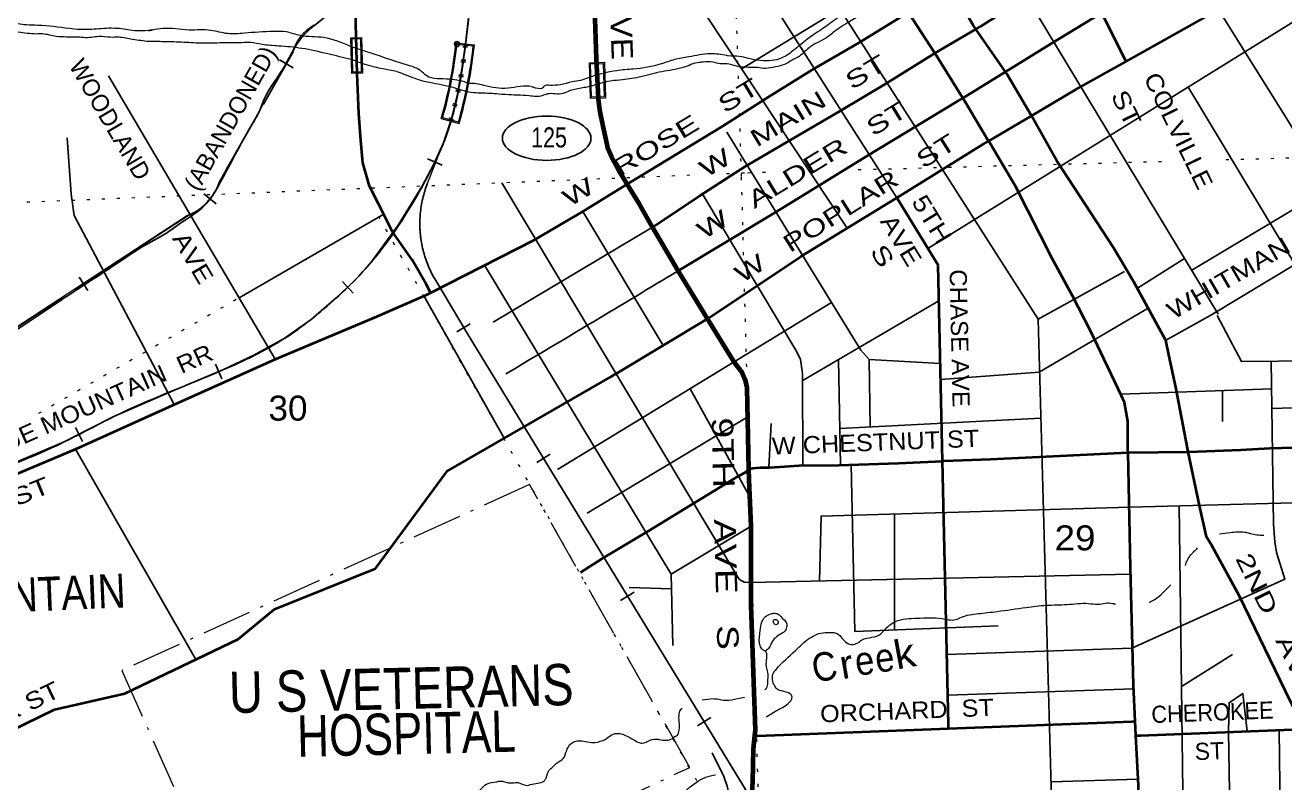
# Model space of a CAD drawing. Header units: feet. Extents: x 505285 to 763886, y -543582 to -353855.
# Drawn here: x 670388 to 679200, y -520127 to -514824 of the extents above; entities that cross this region are included whole.
import ezdxf
from ezdxf.enums import TextEntityAlignment as Align

# ---------------------------------------------------------------- set-up
doc = ezdxf.new("R2010")
doc.units = ezdxf.units.FT
doc.header["$LTSCALE"] = 70
doc.header["$PDMODE"] = 32
doc.header["$PDSIZE"] = 35
for name, pattern in [('DOT_DASHED', [7.7, 5, -1.2, 0.3, -1.2]), ('DOTTED', [1.5, 0.3, -1.2]), ('LONG_DASHED', [7.5, 6, -1.5])]:
    doc.linetypes.add(name, pattern=pattern)
for name, color, linetype, lineweight in [('17', 7, 'Continuous', 25), ('23', 7, 'Continuous', 70), ('26', 7, 'Continuous', 40), ('27', 7, 'Continuous', 13), ('29', 7, 'Continuous', 25), ('30', 7, 'Continuous', 13), ('34', 7, 'Continuous', 25), ('39', 7, 'Continuous', 13), ('44', 7, 'DOT_DASHED', 13), ('59', 7, 'Continuous', 13), ('61', 7, 'Continuous', 13), ('63', 7, 'Continuous', 25), ('7', 7, 'DOTTED', 13)]:
    doc.layers.add(name, color=color, linetype=linetype, lineweight=lineweight)
doc.layers.add('41', color=7, linetype='Continuous')

msp = doc.modelspace()

# ---------------------------------------------------------------- linework, layer by layer
at = {"layer": '17'}
msp.add_ellipse((674036.43, -515615.53), major_axis=(-309.95, 0.41), ratio=0.500099, dxfattribs=at)
at = {"layer": '23'}
for points in [[(674600.16, -515937.49), (674548.42, -515852.14), (674521.3, -515800.53), (674490.08, -515744.98), (674466.97, -515693.29), (674416.97, -515466.05), (674407.76, -515416.05), (674398.42, -515341.13), (674398, -515335.05), (674385.32, -515059.92), (674352.02, -514077.05), (674351, -514047.05)], [(674777.67, -516237.48), (674685.39, -516078.07), (674600.16, -515937.49)], [(675162.26, -516879.53), (674955.68, -516544.34), (674777.67, -516237.48)], [(675451.25, -517931.81), (675439.58, -517362.79), (675430.7, -517320.83), (675399.16, -517249.25), (675360.01, -517197.88), (675341.39, -517170.17), (675162.26, -516879.53)], [(675492.69, -519798.55), (675496.71, -519759.23), (675466.72, -518883.06), (675467.45, -518331.3), (675452.74, -518004.56), (675451.25, -517931.81)], [(675461.76, -520355.24), (675465.22, -520330.24), (675469.54, -520298.99), (675470.42, -520278.56), (675471.57, -520251.77), (675472.69, -520228.56), (675478.01, -520118.75), (675483.34, -519889.91), (675492.69, -519798.55)]]:
    msp.add_lwpolyline(points, dxfattribs=at)
at = {"layer": '26'}
for p, q in [((676752.69, -515021.11), (676565.18, -514734.48)), ((676752.69, -515021.11), (677039.32, -514852.7)), ((677127.57, -515635.03), (677427.78, -515458.34)), ((678103.62, -517813.96), (678525.04, -517809.31)), ((678159.25, -519795.98), (678154.07, -519696.1))]:
    msp.add_line(p, q, dxfattribs=at)
for points in [[(672709.99, -515164.09), (672696.79, -514636.01), (672697.94, -514399.24), (672688.03, -514260.06), (672687, -514240.05)], [(677039.32, -514852.7), (677072.1, -514833.44), (677249.77, -514721.44), (677354.44, -514647.04), (677424.19, -514587.65), (677452.01, -514553.12), (677470.19, -514526.76), (677519.35, -514441.74)], [(677039.32, -514852.7), (677019.79, -514824.48), (676865.65, -514557.76)], [(674600.16, -515937.49), (674624.06, -515922.82), (675263.73, -515532.53), (675586.41, -515329.31), (675893.25, -515136.43), (676220.23, -514947.16), (676552.89, -514741.73), (676565.18, -514734.48)], [(677246.07, -515151.38), (677563.87, -514955.82), (677920.69, -514736.96)], [(678089.87, -515079.07), (678077.22, -515053.47), (677920.69, -514736.96)], [(678089.87, -515079.07), (678707.27, -514733.98), (678737.75, -514720.01)], [(676948.88, -515334.26), (677246.07, -515151.38), (677039.32, -514852.7)], [(674777.67, -516237.48), (674803.88, -516220.08), (675103.3, -516021.37), (675425.91, -515814.12), (675738.93, -515629.16), (676087.66, -515425.39), (676410.55, -515232.2), (676725.37, -515037.16), (676752.69, -515021.11)], [(676948.88, -515334.26), (676761.4, -515034.42), (676752.69, -515021.11)], [(677427.78, -515458.34), (677255.34, -515164.77), (677246.07, -515151.38)], [(677427.78, -515458.34), (677738.84, -515275.27), (678089.87, -515079.07)], [(673223.7, -516696.65), (673211.58, -516672.84), (673192.97, -516636.28), (673095.27, -516467.74), (672958.87, -516269.89), (672856.51, -516069.34), (672795.92, -515950.2), (672750.49, -515788.6), (672735.27, -515632.42), (672721.33, -515442.09), (672709.99, -515164.09)], [(674955.68, -516544.34), (675646.9, -516128.63), (676272.66, -515744.65), (676916.34, -515354.28), (676948.88, -515334.26)], [(677127.57, -515635.03), (676958.35, -515349.41), (676948.88, -515334.26)], [(678366.9, -517029.38), (678366.21, -517026.09), (678147.46, -516625.26), (678000.02, -516377.48), (677608.81, -515779.53), (677438.17, -515476.04), (677427.78, -515458.34)], [(676486.52, -516032.42), (677088.98, -515657.74), (677127.57, -515635.03)], [(678103.62, -517813.96), (678103.25, -517795.88), (678101.15, -517595.29), (678078.44, -517465.34), (678057.41, -517417.62), (677841.61, -516964.57), (677714.25, -516718.38), (677572.54, -516456.43), (677317.66, -515956.03), (677128.66, -515636.86), (677127.57, -515635.03)], [(673223.7, -516696.65), (673950.61, -516327.85), (674289.4, -516128.3), (674600.16, -515937.49)], [(675162.26, -516879.53), (675813.73, -516442.23), (676475.21, -516039.46), (676486.52, -516032.42)], [(676805.36, -517874.84), (676774.42, -516503.08), (676501.81, -516057.42), (676486.52, -516032.42)], [(668294.26, -518729.76), (668767.72, -518594.86), (669116.36, -518485.39), (669188.07, -518461.85), (669333.31, -518406.7), (669506.16, -518328.93), (670024.63, -518091.58), (670744.3, -517789.93), (671441.63, -517474.69), (672142.98, -517159.38), (672832.84, -516870.37), (673196.5, -516710.45), (673223.7, -516696.65)], [(674537.41, -517254.34), (675157.06, -516883.02), (675162.26, -516879.53)], [(678525.04, -517809.31), (678520.1, -517785.36), (678437.16, -517357.69), (678388.43, -517131.97), (678366.9, -517029.38)], [(674484.24, -517286.21), (674530.36, -517258.57), (674537.41, -517254.34)], [(674484.24, -517286.21), (674537.41, -517255.57), (674537.41, -517254.34)], [(669228.29, -520278.47), (669254.24, -520265.83), (670592.79, -519613.96), (671084.61, -519500.71), (671878.78, -519121.81), (672133.52, -518912.4), (672838.29, -518625.96), (673339.7, -517945.66), (674484.24, -517286.21)], [(678525.04, -517809.31), (678528.61, -517809.27), (678893.27, -517795.79), (679095.54, -517783.64), (679604.59, -517771.24), (679879.14, -517763.62), (680029.04, -517760.56)], [(675451.25, -517931.81), (675455.18, -517928.26), (675479.15, -517923.76), (675529.22, -517920.73), (675567.29, -517919.95), (675597.36, -517919.34), (675803.64, -517907.1), (676080.28, -517903.45), (676497.04, -517888.91), (676805.36, -517874.84)], [(676805.36, -517874.84), (676815.56, -517874.37), (677138.13, -517861.75), (677484.66, -517844.64), (678101.61, -517813.98), (678103.62, -517813.96)], [(676847.57, -519746.4), (676846.94, -519718.25), (676805.36, -517874.84)], [(678154.07, -519696.1), (678141, -519444.35), (678120.12, -518620.16), (678103.62, -517813.96)], [(679341.77, -519750.46), (679240.13, -519558.33), (678884.18, -518821.24), (678690.43, -518466.06), (678653.08, -518404.63), (678602.47, -518184.95), (678525.04, -517809.31)], [(674273, -518654.68), (674429.37, -518555.17), (674746.31, -518366.11), (675376.04, -517980.04), (675425.65, -517954.95), (675451.25, -517931.81)], [(676847.57, -519746.4), (678131.21, -519696.98), (678154.07, -519696.1)], [(675492.69, -519798.55), (675511.19, -519797.84), (676847.57, -519746.4)], [(678159.25, -519795.98), (678191.14, -519794.76), (679315.57, -519751.47), (679341.77, -519750.46)], [(678185.71, -521124.53), (678177.42, -520145.83), (678159.25, -519795.98)]]:
    msp.add_lwpolyline(points, dxfattribs=at)
at = {"layer": '29'}
for p, q in [((675574.11, -514603.53), (676486.52, -516032.42)), ((677389.14, -514617.49), (678733.55, -516846.05)), ((676703.33, -516386.86), (679343.23, -514750.77)), ((670971.36, -515178.69), (672137.49, -517161.68)), ((678521.11, -515253.61), (680029.04, -517760.56)), ((671884.74, -516731.89), (672896.54, -516147.76)), ((674289.09, -516128.49), (674851.56, -517066.09)), ((673661.7, -516903.98), (674777.67, -516237.48)), ((678170.59, -516664.13), (678498.98, -516457.22)), ((677474.46, -516880.9), (678079.72, -516549.39)), ((673174.3, -516713.78), (673738.49, -517715.89)), ((674111.93, -517934.88), (676028.35, -516765.28)), ((675822.94, -517312.32), (676780.06, -516753.23)), ((676077.09, -517163.86), (676093.13, -517903.28)), ((676291.73, -517165.17), (676299.45, -517636.05)), ((675040.25, -517368.32), (675458.17, -518125.26)), ((678052.24, -517406.77), (679108.47, -517369.81)), ((678764.06, -517381.86), (678763.51, -517597.59)), ((682064.43, -517415.71), (679110.24, -517507.54)), ((674319.99, -518238.72), (675443.86, -517564.52)), ((675605.92, -517611.24), (675591.66, -517919.68)), ((676087.57, -517646.96), (677493.88, -517574.58)), ((670740.43, -517791.55), (671582.62, -519263.11)), ((676469.03, -518244.86), (676470.15, -519056.15)), ((674907.82, -518665.46), (675467.44, -518331.15)), ((674613.87, -518758.96), (674909.95, -518769)), ((678478.62, -519453.11), (678835.25, -519227.75)), ((676842.34, -519514.33), (678141.65, -519470.17)), ((678805.95, -519771.09), (678847.28, -521936.23)), ((679160.82, -519757.43), (679171.21, -520546.3)), ((677565.16, -520120.58), (678175.06, -520100.43))]:
    msp.add_line(p, q, dxfattribs=at)
for points in [[(678568.54, -511860.1), (676736.6, -514313.92), (675404.3, -515127.17)], [(674977.78, -513638.03), (675395.75, -513625.73), (677474.46, -516880.9), (677596.76, -521249.1)], [(674977.78, -513638.03), (675040.8, -514583.79), (676137.76, -516244.93)], [(679674.46, -516241.15), (679226.33, -515499.29), (678737.75, -514720.01)], [(682011.86, -515405.35), (680340.19, -515468.48), (678549, -516540.14)], [(675296.71, -515574.13), (676233.39, -517099.09), (676291.73, -517165.17), (676789.96, -517192.24)], [(670682.47, -515611.88), (670709.39, -516006.84), (670731.94, -516156.88), (671429.33, -517480.22)], [(673722.9, -515927.06), (675380.47, -518698.11), (675390.74, -518707.26), (675418.05, -518721.98), (675459.62, -518725.53), (678121.08, -518667.3)], [(675130.42, -516013.34), (675786.23, -517109.6), (675813.01, -517164.59), (675825.32, -517262.27), (675827.79, -517906.78)], [(678366.9, -517029.38), (678397.57, -517012.3), (678683.49, -516853.07), (679287.62, -516489.61), (679645.81, -516259.56), (679674.46, -516241.15)], [(673602.01, -516504.71), (674907.82, -518665.46), (674918.15, -519166.92)], [(676792.49, -517304.18), (677481.99, -517252.91), (678244.96, -516803.91)], [(679674.46, -517171.07), (678896.9, -517178.61), (678727.86, -516856.23)], [(676835.9, -519228.75), (678129.49, -519184.68), (679199.4, -518702.15), (679141.1, -518514.12), (679130.34, -518440.35), (679120.62, -518316.87), (679105.99, -517176.58)], [(676167.53, -517900.41), (676191.18, -519066.66), (677195.41, -519028.83)], [(675944.55, -518714.92), (675955.88, -518259.6), (678115.38, -518197.55), (680757.97, -518128.07)], [(678462.48, -518188.42), (678494.92, -520730.17), (678182.44, -520738.09)], [(678805.95, -519771.09), (678810.17, -519566.42), (678906.38, -519501.33), (678936.49, -519766.06)], [(675263.64, -520586.44), (675318.29, -520361.43), (675325.61, -520296.17), (675319.3, -520243.63), (675299.36, -520150.13), (675275.19, -520081.79), (675193.46, -519917.67)]]:
    msp.add_lwpolyline(points, dxfattribs=at)
msp.add_spline([(674955.68, -516544.34), (674363.4, -516899.78), (673749.94, -517265.48)], degree=3, dxfattribs=at)
at = {"layer": '34', "lineweight": 13}
for p, q in [((673401.65, -514947.57), (673531.39, -514961.98)), ((673409.28, -514956.47), (673522.59, -514969.05)), ((672261.37, -515010.52), (671745.81, -515920.33)), ((673298.71, -515477.94), (673424.49, -515512.83)), ((673418.97, -515503), (673309.11, -515472.52)), ((673197.4, -515943.15), (673303.6, -515676.8)), ((671523.78, -516157.29), (670257.42, -516984.84))]:
    msp.add_line(p, q, dxfattribs=at)
at = {"layer": '34'}
for p, q in [((673304.38, -515804.83), (673203.26, -515760.01)), ((672683.08, -516699.17), (672607.02, -516618.86)), ((673407.35, -516970.17), (673502.38, -516913.55)), ((671763.27, -517298.83), (671720.14, -517196.98)), ((670790.25, -517739.07), (670740.37, -517640.35)), ((673967.59, -517885.05), (674062.02, -517827.45)), ((674553.9, -518851.2), (674648.33, -518793.6)), ((675091.38, -519727.35), (675185.8, -519669.75))]:
    msp.add_line(p, q, dxfattribs=at)
for points in [[(670298, -517894.66), (670660.62, -517740.48), (670834.64, -517652.55), (671007.87, -517562.83), (671388.74, -517398.16), (671771.15, -517236.2), (671988.25, -517132.83), (672199.63, -517016.82), (672388.73, -516883.82), (672564.61, -516732.59), (672691.3, -516612.59), (672808, -516482.94), (672997.67, -516223.69), (673165.92, -515950.09), (673245.9, -515802.02), (673314.05, -515648.24), (673371.41, -515479.69), (673413.29, -515307.31), (673443.64, -515132.64), (673468.25, -514957.15), (673494.48, -514728.23), (673513, -514498.85), (673511, -514257.05), (673506, -514167.05)], [(673201, -515935.72), (673196.22, -515948.32), (673191.75, -515960.96), (673187.49, -515973.7), (673183.36, -515986.55), (673179.53, -515999.45), (673175.95, -516012.35), (673172.49, -516025.39), (673169.34, -516038.45), (673166.43, -516051.53), (673163.71, -516064.78), (673161.27, -516077.96), (673158.97, -516091.19), (673156.95, -516104.53), (673155.21, -516117.81), (673153.68, -516131.18), (673152.32, -516144.53), (673151.25, -516157.99), (673150.38, -516171.36), (673149.8, -516184.85), (673149.42, -516198.25), (673149.26, -516211.73), (673149.35, -516225.15), (673149.7, -516238.58), (673150.22, -516251.99), (673151.05, -516265.45), (673152.06, -516278.88), (673153.34, -516292.26), (673154.79, -516305.62), (673156.57, -516318.94), (673158.54, -516332.26), (673160.7, -516345.48), (673163.11, -516358.72), (673165.78, -516371.89), (673168.7, -516385.07), (673171.74, -516398.14), (673175.14, -516411.18), (673178.72, -516424.12), (673182.49, -516437.06), (673186.47, -516449.83), (673190.78, -516462.64), (673195.21, -516475.34), (673199.93, -516487.9), (673204.77, -516500.42), (673209.94, -516512.91), (673215.26, -516525.2), (673220.78, -516537.41), (673226.55, -516549.63), (673232.58, -516561.62), (673238.71, -516573.56), (673245.13, -516585.37), (673251.72, -516597.18), (673253.02, -516599.38), (673493.82, -517003.53), (676033.8, -521167.5)]]:
    msp.add_lwpolyline(points, dxfattribs=at)
at = {"layer": '34', "lineweight": 13}
msp.add_lwpolyline([(673252.08, -516599.94), (673492.88, -517004.09), (676032.88, -521168.09), (676327.04, -521612.79)], dxfattribs=at)
for centre, radius, start, end in [((672554.01, -515091.72), 303.69, 118.35781, 164.4918), ((670308.32, -514622.3), 3110.92, 344.04247, 353.99013), ((670308.32, -514622.3), 3118.92, 344.18073, 353.84933), ((670308.32, -514622.3), 3232.92, 344.19187, 353.84274), ((670308.32, -514622.3), 3240.92, 344.04248, 353.99013), ((671383.81, -515801.45), 381.67, 291.19239, 341.53565), ((673919.7, -516213.25), 771.52, 158.88503, 210.07953)]:
    msp.add_arc(centre, radius, start, end, dxfattribs=at)
at = {"layer": '34', "linetype": 'DOTTED', "lineweight": 100}
msp.add_arc((670308.32, -514622.3), 3178.15, 344.04248, 353.99013, dxfattribs=at)
at = {"layer": '34'}
for points in [[(677270.31, -493563.89), (677497.47, -493982.66), (677716.78, -494409.62), (678048.13, -495117.23), (678317.77, -495848.16), (678488.67, -496653.36), (678542.9, -497049.57), (678651.94, -497870.06), (678659.29, -498229.11), (678641.18, -498520.43), (678565.57, -498941.36), (678385.22, -499731.64), (678389.08, -500508.12), (678441.43, -500910.39), (678480.15, -501332.99), (678560.9, -502535.29), (678645.89, -503356.25), (678678.07, -503752.89), (678764.26, -504926.98), (678823.14, -505746.45), (678861.95, -506173.04), (678893.84, -506555.64), (678907.86, -506946.63), (678876.05, -507155.96), (678857.2, -507312.85), (678806.65, -507488.45), (678603.05, -507926.01), (678458.13, -508095.51), (678195.24, -508379.79), (677962.59, -508573.15), (677283.94, -509020.42), (677116.15, -509150.26), (677000.27, -509269), (676872.87, -509412.07), (676779.69, -509562.45), (676611.06, -509846.8), (676493.79, -509995.67), (676295.46, -510200.38), (675991.84, -510453.38), (675679.33, -510664.43), (675220.68, -510984.81), (674886.58, -511218.37), (674461.44, -511509.98), (674020.35, -511805.93), (673692.88, -512069.46), (673464.93, -512688.1), (673485.07, -513181.27), (673486.91, -513564.46), (673493.97, -513811.11), (673512.19, -514015.39), (673514.1, -514498.9), (673469.35, -514957.28), (673414.37, -515307.53), (673315.08, -515648.64), (673166.88, -515950.63), (672808.86, -516483.63), (672565.35, -516733.4), (672200.22, -517017.75), (671771.61, -517237.2), (671008.35, -517563.82), (670661.09, -517741.47), (669935.53, -518049.27), (669528.24, -518232.17), (669118.57, -518397.06), (668357.42, -518631.35), (667847.58, -518800.31)], [(673053.61, -511697.3), (672911.71, -511720.27), (672832.24, -511756.01), (672731.7, -511840.33), (672699.31, -511923.25), (672710.43, -512171.83), (672720.98, -512980.21), (672735.14, -513377.2), (672739.27, -513774.39), (672744.82, -514045.14), (672776.77, -514429.72), (672762.05, -514494.23), (672713.8, -514585.51), (672670.56, -514628.52), (672615.14, -514663.77), (672559.89, -514707.03), (672486.92, -514766.72), (672382.37, -514851.11), (672327.36, -514906.41), (672274.73, -514979.73), (672209.05, -515101.46), (672057.68, -515347.33), (672027.18, -515424.2), (671978.88, -515513.47), (671833.87, -515775.27), (671741.16, -515947.71), (671643.74, -516086.14), (671487.7, -516201.69), (671337.39, -516303.09), (671254.11, -516348.93), (671008.71, -516506.44), (670682.24, -516719.79), (670345.99, -516945.37), (670227.21, -517020.03), (670086.19, -517085.12), (670022.29, -517098.47), (669952.18, -517101.92), (669645.97, -517130.26), (669551.98, -517142.22), (669403.66, -517145.25), (669315.14, -517131.02), (669277.02, -517129.79), (669180.32, -517107.7), (669116.06, -517102.99), (669061.99, -517106.1), (668955.92, -517116.3), (668162.14, -517128.57), (667779.52, -517146.44)]]:
    msp.add_spline(points, degree=3, dxfattribs=at)
msp.add_point((673409.28, -514956.47), dxfattribs=at)
at = {"layer": '39'}
for points in [[(676412.54, -514684.22), (676338.3, -514680.9), (676304.26, -514687.24), (676224.19, -514704.03), (676140.26, -514736.89), (676056.46, -514783.78), (676004.67, -514822.37), (675855.21, -514926.01), (675747.71, -515013.23), (675671.91, -515058.06), (675613.88, -515072.63), (675529.64, -515071.42), (675449.29, -515058.13), (675382.96, -515042.71), (675306.72, -515039.42), (675296.67, -515037.5), (675180.22, -515024.55), (675030, -515046.01), (674929.9, -515065), (674837.92, -515095.93), (674641.7, -515131.84), (674527.49, -515142.94), (674337.02, -515188.09)], [(671251.74, -514862.84), (671276.37, -514857.95), (671251.33, -514860.94), (671105.26, -514856.19), (671047.03, -514848.72), (670902.63, -514850.08), (670772.31, -514855.3), (670696.04, -514848), (670477.22, -514825.99), (670396.96, -514822.74), (670282.45, -514801.75), (670168.05, -514792.8), (670108.04, -514809.41), (670029.99, -514828.19), (669948.3, -514887.1), (669938.33, -514893.2), (669888.59, -514935.77), (669870.85, -514970.02)], [(676408.99, -514734.38), (676290.69, -514737.49), (676250.69, -514749.89), (676156.88, -514798.89), (676039.28, -514878.18), (676003.44, -514906.59), (675883.72, -514973.87), (675802.14, -515042.81), (675754.24, -515069.32), (675700.37, -515099.9), (675636.35, -515116.53), (675568.25, -515127.2), (675512.04, -515121.7), (675383.63, -515114.89), (675313.27, -515097.49), (675257.08, -515094.01), (675251.07, -515094.07), (675198.81, -515082.53), (675130.63, -515083.17), (675102.57, -515085.43), (674990.58, -515120.57), (674842.44, -515150.02), (674696.35, -515185.47), (674566.19, -515206.73), (674482.03, -515215.54), (674339.64, -515254.1)], [(671254.44, -514939), (671139.99, -514924.04), (671043.58, -514908.9), (670983.41, -514909.47), (670903.14, -514904.2), (670853.06, -514910.69), (670740.71, -514907.73), (670604.29, -514903), (670509.86, -514885.83), (670465.74, -514886.25), (670339.28, -514873.4), (670190.83, -514870.78), (670062.84, -514910.08), (670021, -514940.55), (669953.6, -515025.39), (669947.68, -515035.47), (669868.33, -515130.45)], [(672669.83, -514975.52), (672475.61, -514911.52), (672313.02, -514897), (672214.52, -514871.86), (672124.23, -514868.7), (671921.77, -514880.62), (671805.47, -514883.71), (671686.93, -514860.77), (671532.48, -514858.21), (671351.88, -514847.87), (671277.99, -514858.92)], [(672668.37, -515064.24), (672504.75, -515025.53), (672323.88, -514987.13), (672161.27, -514970.61), (672046.85, -514959.65), (671964.5, -514946.39), (671904.34, -514946.94), (671786.01, -514948.05), (671637.63, -514951.46), (671497.18, -514944.75), (671358.75, -514940.03), (671254.44, -514939)], [(673495.09, -515231.86), (673356.76, -515202.01), (673194.07, -515177.47), (673153.63, -515141.76), (673077.11, -515108.4), (672902.11, -515051.88), (672669.83, -514975.52)], [(673476.33, -515290.03), (673337.15, -515250.32), (673180.41, -515217.7), (673053.66, -515174.78), (672997.31, -515153.25), (672900.84, -515132.09), (672798.34, -515109), (672668.37, -515064.24)], [(674337.02, -515188.09), (674273.42, -515211.48), (674215.34, -515222.05), (674131.29, -515240.88), (674059.13, -515245.56), (674019.07, -515251.95), (674009.14, -515262.08), (673940.92, -515258.7), (673934.88, -515256.75), (673766.5, -515266.35), (673595.83, -515245.9), (673543.58, -515234.35), (673490.98, -515231.45)], [(674339.64, -515254.1), (674299.94, -515261.36), (674209.87, -515280.24), (674155.91, -515300.8), (674149.91, -515302.86), (674041.64, -515305.88), (674005.65, -515318.25), (673913.4, -515319.11), (673748.86, -515310.62), (673622.42, -515301.78), (673491.98, -515292.98), (673475.79, -515289.9)], [(678743.48, -518383.45), (678819.22, -518374.96), (678919.47, -518372.03), (678951.63, -518379.74), (678957.67, -518381.7), (679053.47, -518394.19)], [(678504.58, -518605.61), (678535.95, -518540.01), (678569.71, -518503.6), (678589.14, -518483.13)], [(678250.44, -518865.31), (678286.07, -518845.08), (678403.77, -518741.28)], [(675563.66, -519474.66), (675574.25, -519463.87), (675583.93, -519425.68), (675583.81, -519413.66), (675585.43, -519371.54), (675572.68, -519293.46), (675565.85, -519205.31), (675549.71, -519195.44), (675529.38, -519165.55), (675528.58, -519079.35), (675565.63, -518964.72), (675603.55, -518944.32), (675629.58, -518940.06), (675663.78, -518951.77), (675673.92, -518963.71), (675714.45, -519009.44), (675714.71, -519037.51), (675698.96, -519069.74), (675692.98, -519073.8), (675621.29, -519128.6), (675605.5, -519156.82), (675593.68, -519178.99), (675566.34, -519205.2)], [(675573.74, -519665.26), (675657.86, -519613.46), (675743.54, -519552.51), (675753.34, -519528.36), (675749.2, -519514.36), (675640.43, -519463.25), (675632.28, -519449.29), (675626.17, -519439.32), (675617.92, -519415.35), (675619.49, -519367.21), (675643.22, -519330.9), (675776.4, -519201.34), (675875.86, -519114.19), (675983.8, -519075.09), (676011.88, -519074.83), (676060.04, -519078.39), (676126.8, -519139.92), (676169.09, -519159.58), (676213.1, -519147.14), (676243, -519126.81), (676374.96, -519083.47), (676380.93, -519077.4), (676444.54, -519016.65), (676476.46, -518998.31), (676628.67, -518974.83), (676801.17, -518977.23), (676897.5, -518984.36), (676937.46, -518967.95), (677055.55, -518942.78), (677187.78, -518927.51), (677390.09, -518899.56), (677532.34, -518884.2), (677676.69, -518878.84), (677827.03, -518871.42), (677893.27, -518876.82), (677995.51, -518871.85), (678001.54, -518873.81), (678016.93, -518874.31)], [(675631.16, -519015.9), (675622.09, -518998.27), (675626, -518986.21), (675650.07, -518987.99), (675656.2, -518999.96), (675652.32, -519014.03), (675640.34, -519020.16), (675630.79, -519015.8)], [(675124.1, -519546.9), (675201.9, -519537.52), (675238.04, -519541.19), (675286.24, -519548.76), (675372.36, -519535.93), (675420.4, -519527.59)], [(674933.58, -519800.67), (674945.6, -519798.56), (674961.38, -519770.33), (674964.87, -519714.16), (674962.31, -519654.05), (674972, -519617.87), (674983.46, -519605.03)], [(670765.43, -522747.75), (670773.31, -522744.75), (670829.25, -522722.18), (670877.08, -522689.64), (670924.78, -522643.09), (670952.37, -522590.7), (671019.94, -522523.9), (671061.88, -522505.46), (671165.62, -522446.35), (671231.58, -522421.67), (671265.45, -522397.29), (671297.3, -522372.94), (671346.81, -522304.31), (671352.79, -522300.24), (671400.52, -522257.7), (671424.1, -522205.35), (671473.68, -522144.73), (671527.55, -522114.16), (671559.31, -522079.77), (671625.08, -522035.05), (671660.99, -522014.67), (671726.54, -521945.89), (671805.86, -521848.9), (671901.47, -521777.83), (671911.49, -521777.74), (671957.39, -521753.25), (672031.07, -521696.43), (672037.05, -521692.36), (672143.04, -521659.29), (672174.88, -521632.93), (672202.31, -521562.49), (672221.98, -521522.22), (672301.8, -521477.36), (672361.49, -521426.68), (672385.28, -521396.38), (672439.05, -521355.78), (672536.96, -521316.77), (672560.89, -521302.51), (672602.54, -521251.99), (672614.2, -521211.79), (672619.75, -521161.61), (672605.31, -521117.64), (672601.21, -521107.66), (672590.53, -521037.59), (672602.24, -521003.39), (672699.93, -520940.32), (672743.68, -520899.82), (672765.07, -520827.44), (672784.68, -520779.13), (672824.33, -520730.65), (672915.78, -520643.58), (673017.16, -520546.4), (673102.41, -520439.34), (673219.95, -520354.03), (673343.67, -520286.71), (673427.51, -520243.82), (673471.55, -520235.38), (673477.53, -520231.32), (673497.53, -520225.12), (673575.25, -520172.27), (673615.02, -520135.8), (673687.07, -520119.09), (673715.11, -520114.81), (673767.36, -520126.36), (673807.47, -520125.98), (673837.55, -520125.69), (673903.91, -520145.13), (673921.91, -520138.94), (674019.93, -520111.97), (674031.82, -520095.81), (674047.43, -520049.56), (674101.07, -519994.91), (674107.03, -519988.85), (674152.86, -519956.34), (674176.41, -519899.98), (674231.98, -519837.31), (674268.04, -519832.96), (674376.44, -519843.98), (674446.44, -519823.27)], [(674446.44, -519823.27), (674488.28, -519792.81), (674514.25, -519782.54), (674558.4, -519784.13), (674598.65, -519799.8), (674675.24, -519841.18), (674705.4, -519848.92), (674761.36, -519828.34), (674815.45, -519821.83), (674825.49, -519823.74), (674915.68, -519816.87), (674931.59, -519802.69), (674933.58, -519800.67)], [(672171.07, -521655.02), (672209.03, -521638.62), (672259.2, -521642.16), (672303.26, -521635.73), (672361.3, -521623.16), (672417.49, -521626.64), (672451.5, -521618.31), (672573.72, -521605.13), (672659.79, -521586.28), (672709.92, -521585.81), (672830.02, -521560.63), (672910.03, -521537.83), (672941.94, -521519.49), (673073.55, -521438.05), (673089.47, -521423.87), (673221.27, -521362.49), (673231.24, -521356.38), (673306.98, -521305.55), (673364.89, -521278.94), (673522.49, -521189.25), (673582.4, -521160.62), (673642.14, -521113.95), (673671.91, -521081.59), (673741.69, -521036.83), (673867.29, -520955.46), (673889.22, -520941.22), (673906.99, -520910.98), (673978.68, -520856.18), (674114.23, -520766.69), (674273.75, -520666.96), (674281.76, -520664.88), (674299.66, -520648.67), (674361.6, -520624.03), (674437.24, -520563.18), (674491.13, -520534.61), (674580.76, -520467.6), (674622.57, -520435.14), (674738.29, -520369.89), (674774.13, -520341.49), (674853.99, -520302.64), (674989.41, -520199.13), (675114.88, -520103.73), (675148.83, -520087.37), (675218.31, -520070.68)]]:
    msp.add_spline(points, degree=3, dxfattribs=at)
at = {"layer": '44'}
msp.add_lwpolyline([(673916.86, -518038.82), (671064.84, -519340.31), (671998.82, -521437.46), (675036.85, -520019.43)], close=True, dxfattribs=at)
at = {"layer": '59'}
for points in [[(674440.12, -515084.41), (674447.83, -515334.29), (674342.88, -515337.53), (674335.17, -515087.65)], [(674343.41, -515095.39), (674432.37, -515092.65), (674439.58, -515326.54), (674350.62, -515329.28)]]:
    msp.add_lwpolyline(points, close=True, dxfattribs=at)
at = {"layer": '61'}
for p, q in [((672741.97, -514910.12), (672748.01, -515160.05)), ((672748.01, -515160.05), (672673.03, -515161.86))]:
    msp.add_line(p, q, dxfattribs=at)
msp.add_lwpolyline([(672673.03, -515161.86), (672666.99, -514911.93), (672741.97, -514910.12)], dxfattribs=at)
msp.add_lwpolyline([(672675.17, -514919.73), (672734.16, -514918.3), (672739.82, -515152.24), (672680.83, -515153.67)], close=True, dxfattribs=at)
at = {"layer": '63'}
for p, q in [((672167.41, -515067.81), (672263.65, -515122.34)), ((671638.34, -516004.42), (671724.47, -516073.83)), ((670767.01, -516587.92), (670827.52, -516680.51))]:
    msp.add_line(p, q, dxfattribs=at)
at = {"layer": '63', "linetype": 'LONG_DASHED'}
for points in [[(672525.69, -514733.93), (672412.15, -514825.55), (672410.04, -514825.57), (672405.63, -514827.98), (672401.07, -514830.61), (672396.55, -514833.33), (672392.03, -514836.12), (672387.6, -514838.98), (672383.24, -514841.92), (672378.88, -514844.93), (672374.61, -514848.03), (672370.4, -514851.2), (672366.21, -514854.46), (672362.11, -514857.77), (672358.05, -514861.12), (672354.04, -514864.6), (672350.14, -514868.12), (672346.26, -514871.72), (672342.45, -514875.36), (672338.7, -514879.11), (672335.02, -514882.87), (672331.42, -514886.75), (672327.88, -514890.66), (672324.39, -514894.63), (672320.99, -514898.67), (672317.66, -514902.76), (672314.4, -514906.9), (672311.22, -514911.13), (672308.09, -514915.4), (672305.05, -514919.72), (672302.07, -514924.07), (672299.21, -514928.51), (672296.39, -514932.98), (672293.67, -514937.49), (672291.01, -514942.05), (672288.44, -514946.66), (672285.95, -514951.35), (672283.53, -514956.03), (672281.21, -514960.78), (672278.97, -514965.56), (672276.8, -514970.39), (672274.73, -514975.22), (672272.75, -514980.14), (672270.82, -514985.06), (672269.03, -514990.02), (672267.28, -514994.99), (672265.63, -515000.03), (672264.09, -515005.06), (672262.62, -515010.13), (672262.39, -515010.95), (671746.91, -515920.62), (671746.93, -515922.51), (671744.71, -515929.02), (671742.41, -515935.28), (671740.02, -515941.5), (671737.53, -515947.73), (671734.91, -515953.88), (671732.21, -515959.96), (671729.41, -515966.05), (671726.47, -515972.05), (671723.44, -515977.97), (671720.29, -515983.91), (671717.05, -515989.72), (671713.75, -515995.52), (671710.29, -516001.27), (671706.76, -516006.91), (671703.11, -516012.51), (671699.4, -516018.06), (671695.55, -516023.54), (671691.65, -516028.94), (671687.61, -516034.29), (671683.52, -516039.54), (671679.31, -516044.75), (671675.02, -516049.86), (671670.64, -516054.89), (671666.2, -516059.87), (671661.61, -516064.76), (671656.98, -516069.59), (671652.26, -516074.3), (671647.47, -516078.96), (671642.57, -516083.5), (671637.61, -516087.97), (671632.59, -516092.35)], [(671632.59, -516092.35), (671627.48, -516096.66), (671622.28, -516100.86), (671617, -516104.98), (671611.69, -516109.02), (671606.26, -516112.94), (671600.79, -516116.76), (671595.25, -516120.52), (671589.69, -516124.15), (671583.98, -516127.69), (671578.27, -516131.15), (671572.48, -516134.47), (671566.67, -516137.73), (671560.73, -516140.88), (671554.81, -516143.9), (671548.82, -516146.83), (671542.74, -516149.68), (671536.64, -516152.36), (671530.52, -516155), (671527.34, -516156.28), (670258.09, -516985.72)]]:
    msp.add_lwpolyline(points, dxfattribs=at)
at = {"layer": '7'}
for p, q in [((679439, -515749.95), (678719.18, -515769.6)), ((678337, -515780.03), (676040.94, -515842.71))]:
    msp.add_line(p, q, dxfattribs=at)
for points in [[(675378.13, -515199.04), (675233.06, -510555.12), (675069.09, -505325.45), (674900.78, -499997.89), (674753.91, -494780.51), (674733.76, -493644.92)], [(675414.44, -516433.38), (675399.51, -515883.59), (675385.19, -515425.04)], [(675567.07, -515855.65), (675420.02, -515859.66), (675252.85, -515866.47)], [(675037.18, -515875.26), (669912.14, -516084.08), (667749.91, -516159.76)], [(670822.32, -523422.93), (670844.15, -523463.84), (675447.78, -520752.21), (672864.29, -516167.01), (670426.9, -517574.62)], [(675650.95, -526243.88), (675543.98, -521204.18), (675420.11, -516642.15)]]:
    msp.add_lwpolyline(points, dxfattribs=at)

# ---------------------------------------------------------------- texts
at = {"layer": '17', "width": 1.15}
msp.add_text('9TH AVE', height=150, rotation=271.941, dxfattribs=at).set_placement((674459.24, -514108.75))
at = {"layer": '17', "width": 0.8}
msp.add_text('125', height=140.3, dxfattribs=at).set_placement((674053.03, -515679.9), align=Align.CENTER)
at = {"layer": '17', "width": 1.3}
msp.add_text('9TH   AVE   S ', height=150.3, rotation=271.446, dxfattribs=at).set_placement((675211.29, -518421.09), align=Align.CENTER)
at = {"layer": '27'}
for s, rotation, width, p in [('W   MAIN   ST', 31.082, 1.45, (675789.28, -515511.15)), ('W   ROSE   ST', 31.074, 1.45, (674865.53, -515695.84)), ('W   ALDER   ST', 31.343, 1.45, (675854.67, -515889.4)), ('W   POPLAR   ST', 32.224, 1.4, (676157.31, -516156.02)), ('ROSE   ST', 22.173, 1.3, (670094.58, -518287.79)), ('2ND   AVE   S', 295.995, 1.4, (679164.97, -519197.77)), ('W POPLAR ST', 25.966, 1.2, (670050.6, -519808.57))]:
    msp.add_text(s, height=120.3, rotation=rotation, dxfattribs=dict(at, width=width)).set_placement(p, align=Align.CENTER)
for s, rotation, width, p in [('COLVILLE', 295.851, 1.15, (678210.14, -515192.59)), ('ST', 295.851, 1.25, (677980.91, -515315.76)), ('5TH', 301.454, 1.2, (676585.17, -516059.55)), ('AVE', 301.454, 1.2, (676364.47, -516197.01)), ('S', 301.454, 1.4, (676294.99, -516405.92)), ('CHASE AVE', 271.292, 1.05, (676854.9, -516534.13)), ('W CHESTNUT ST', 2.204, 1.1, (675614.64, -517830.58)), ('ORCHARD  ST', 2.204, 1.1, (675951.68, -519704.47)), ('CHEROKEE', 2.205, 0.95, (678268.99, -519709.08))]:
    msp.add_text(s, height=120, rotation=rotation, dxfattribs=dict(at, width=width)).set_placement(p)
msp.add_text('ST', height=120, rotation=2.205, dxfattribs=at).set_placement((678572.39, -519968.32))
at = {"layer": '30'}
msp.add_text('WOODLAND', height=120, rotation=300.458, dxfattribs=at).set_placement((670690.72, -515107.73))
at = {"layer": '30', "width": 1.25}
msp.add_text('WHITMAN   ST', height=120.3, rotation=30.179, dxfattribs=at).set_placement((679019.58, -516539.9), align=Align.CENTER)
at = {"layer": '30', "width": 1.2}
msp.add_text('AVE', height=120, rotation=300.458, dxfattribs=at).set_placement((671413.3, -516317.14))
at = {"layer": '34', "width": 1.1}
msp.add_text('BLUE MOUNTAIN  RR', height=120.3, rotation=24.095, dxfattribs=at).set_placement((670888.88, -517531.01), align=Align.CENTER)
at = {"layer": '41'}
for s, rotation, width, p in [('k', 10.36, 1.1, (676557.81, -519320.98)), ('C', 10.387, 0.9, (675997.22, -519411.17)), ('e', 7.839, 0.9, (676272.96, -519369.9)), ('e', 7.2, 0.9, (676412.56, -519348.46)), ('r', 9.677, 1.05, (676149.35, -519394.73))]:
    msp.add_text(s, height=200, rotation=rotation, dxfattribs=dict(at, width=width)).set_placement(p, align=Align.CENTER)
at = {"layer": '44', "width": 0.85}
msp.add_text('BLUE MOUNTAIN', height=237.6, rotation=2.439, dxfattribs=at).set_placement((669985.65, -518946.2), align=Align.CENTER)
at = {"layer": '44'}
for s, width, p in [('U S VETERANS', 0.85, (671817.31, -519639.51)), ('HOSPITAL', 0.8, (672293.52, -519945.12))]:
    msp.add_text(s, height=289.2, rotation=1.372, dxfattribs=dict(at, width=width)).set_placement(p)
at = {"layer": '63'}
msp.add_text('(ABANDONED)', height=120, rotation=60.461, dxfattribs=at).set_placement((671599.1, -515994.23))
at = {"layer": '7'}
for s, width, p in [('30', 1.05, (672090, -517592.05)), ('29', 1.1, (677589.62, -518499.99))]:
    msp.add_text(s, height=175, dxfattribs=dict(at, width=width)).set_placement(p)

doc.saveas('drawing.dxf')
